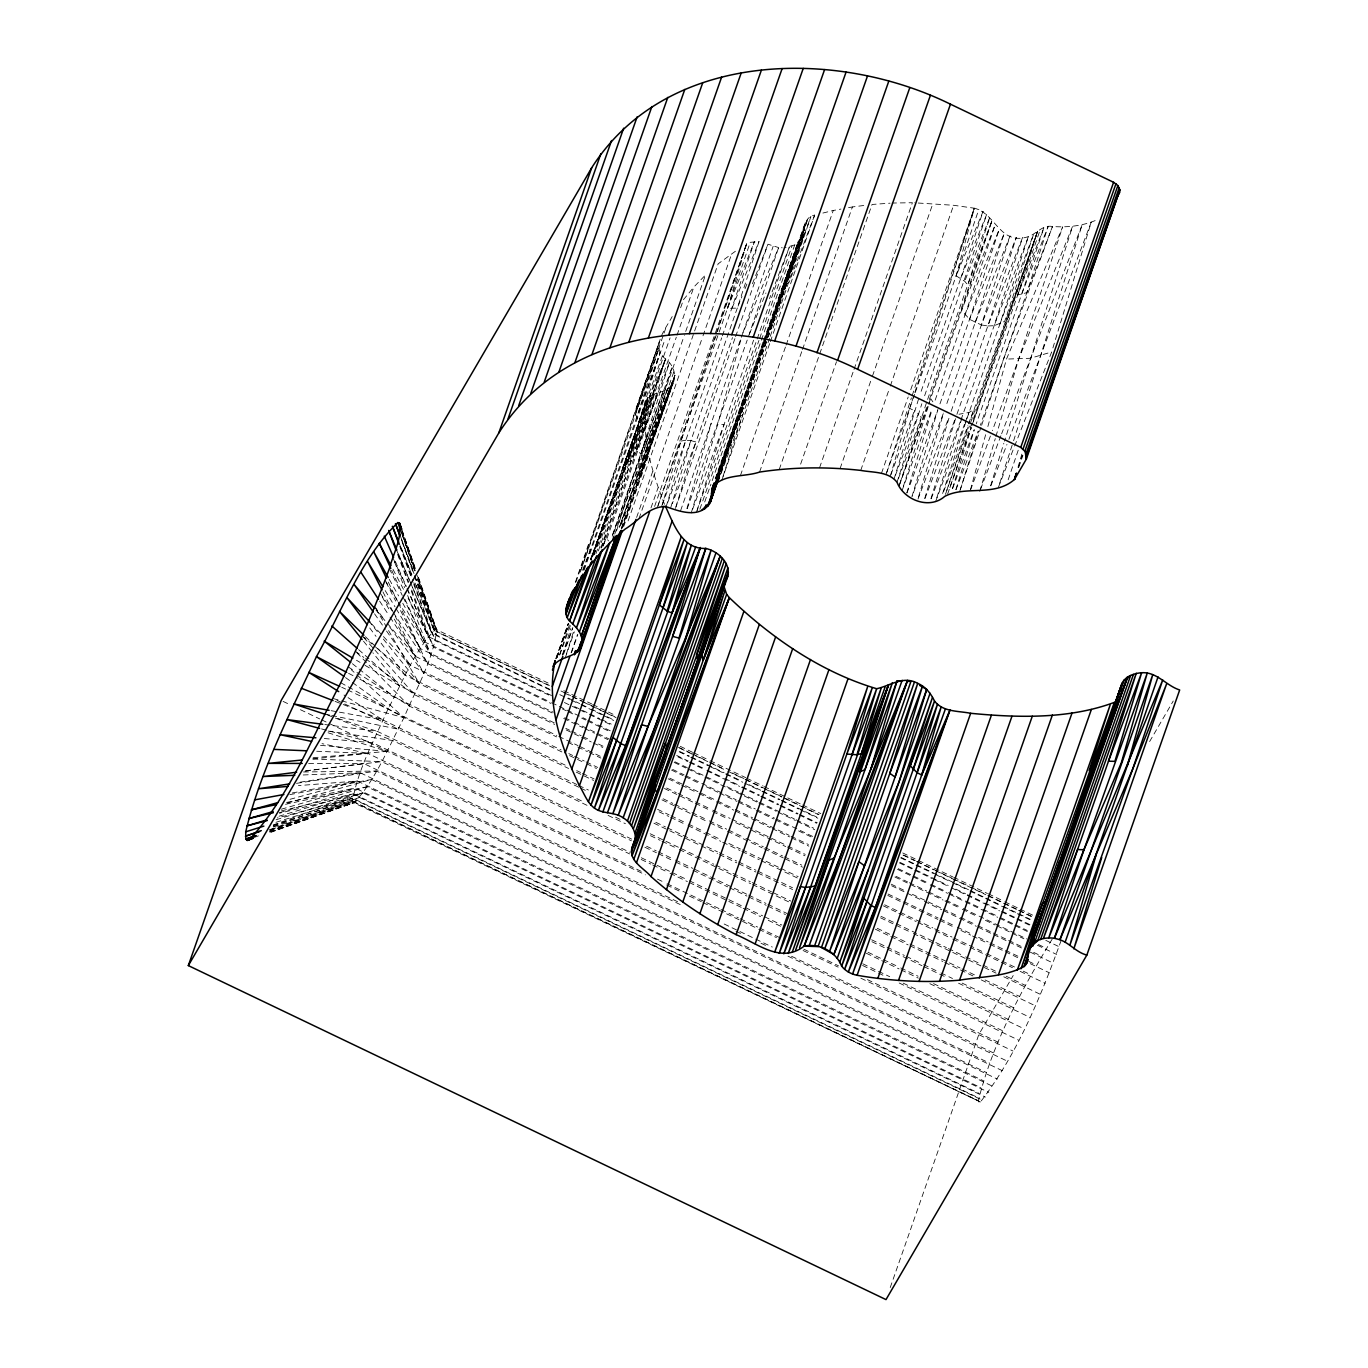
<?xml version="1.0" encoding="UTF-8"?>
<svg xmlns="http://www.w3.org/2000/svg" width="1368" height="1368" viewBox="0 0 1368 1368"><rect width="100%" height="100%" fill="white"/><g stroke="black" fill="none" stroke-linecap="round" stroke-linejoin="round"><path stroke-width="0.75" stroke-dasharray="5 3.75" d="M664.506 504.313C651.818 471.379 639.557 433.348 647.731 398.344C654.571 390.53 668.336 393.779 673.141 383.211C676.784 374.387 673.159 364.555 665.566 358.98C649.988 347.284 665.754 328.85 672.184 316.572M770.338 341.624L814.661 215.084C803.512 217.136 804.76 228.901 803.119 237.194L768.32 336.716M1061.192 940.363C1040.757 996.725 1017.211 1054.369 980.446 1101.975L353.218 802.503L352.534 801.118C358.057 768.354 375.14 738.583 388.29 708.367C403.064 681.76 413.888 650.843 435.674 629.229L549.286 683.607M979.026 1102.129L978.359 1100.727C992.604 1042.638 1022.306 988.483 1053.172 937.49M575.877 582.272L659.376 341.624L580.152 572.183M418.488 577.518L436.734 629.844C433.04 660.881 415.821 689.079 403.988 717.704C388.803 746.398 376.645 778.118 354.637 802.366L270.95 832.291M718.627 478.509L804.316 233.124L772.544 324.661L804.367 228.798L781.333 291.059L807.821 218.914L717.14 479.758M915.329 392.325L956.129 275.823L974.307 208.192C995.87 213.288 1000.042 246.206 1028.394 236.596C1036.739 233.757 1042.587 224.523 1052.488 226.489C1067.912 227.652 1083.815 225.874 1097.974 219.376M691.216 513L717.687 424.439L741.097 338.785M970.391 489.949L985.627 434.733M987.867 426.559L1006.489 359.083L1062.662 226.866L1018.579 359.374L992.381 430.629M686.924 508.605L711.274 423.071M890.277 476.457L909.703 408.382L974.307 208.192L953.599 205.285L914.44 202.789M1017.997 467.326L1022.734 451.132M979.762 491.386L995.288 438.581M995.887 436.546L1018.579 359.374L1072.615 226.267L1004.454 441.231M661.616 506.622L681.042 441.026L746.518 243.949L750.228 242.324L759.001 241.572L737.301 308.057L690.891 440.616L666.883 504.741M666.165 506.69L685.813 440.291L721.688 337.862M658.094 505.425L727.451 308.467L746.518 243.949L743.251 246.069M894.022 479.108L919.279 396.652M918.492 496.943L943.595 413.102M670.747 507.596L690.891 440.616L695.919 441.984L732.496 337.554M616.506 531.058L631.965 479.98L667.174 389.521L673.689 380.578L621.636 529.211M924.717 498.431L949.204 417.377M906.83 492.89L932.138 409.562M1052.898 347.917L1091.236 222.146L1007.72 442.497M930.941 498.687L955.668 418.351M955.89 489.641L974.324 429.86M897.032 482.271L921.827 403.765M952.453 488.41L971.314 427.517L949.717 488.205M640.771 454.125L669.38 362.606L636.975 449.456L640.771 454.125L672.269 366.675L643.148 459.221L619.242 527.518M903.29 486.615L929.402 402.619M973.435 421.498L1017.741 294.958L1037.594 231.243L970.374 419.822M959.652 491.608L978.496 431.279M990.603 485.76L1003.838 443.266M697.064 510.401L724.065 424.525L753.597 340.17M636.975 449.456L665.566 358.98L638.89 421.823L635.368 413.82L658.538 345.078L635.573 409.801M936.841 497.644L961.909 418.146M566.438 653.955L574.03 630.032M562.385 654.947L570.832 628.493M956.899 414.333L987.85 325.977L1016.339 237.365L981.386 324.951L950.435 413.324M583.366 570.199L636.513 417.907L658.778 348.754L635.368 413.82M927.607 399.439L967.706 284.954L991.988 220.693L961.601 310.245L969.553 319.325L981.386 324.951L1010.097 235.912L975.162 322.694L945.613 407.048M960.969 419.976L994.143 325.687L1022.563 237.587L987.85 325.977L981.386 324.951M718.029 481.741L739.096 416.915L742.824 414.692L769.551 338.375M927.795 406.535L899.135 485.811L926.905 401.44M975.162 322.694L1004.232 233.347L969.553 319.325L939.32 405.697M942.637 493.489L966.304 420.609M966.954 418.574L999.871 324.131L1028.394 236.596L994.143 325.687L987.85 325.977M559.563 654.862L569.413 624.697M999.717 483.212L1012.953 442.753M1013.62 440.735L1082.174 224.677L1001.632 433.776M1018.425 467.326L1022.392 455.202M604.058 543.814L606.041 537.829L608.572 540.941M924.631 395.745L986.858 213.989L960.781 278.149L919.98 394.634M969.553 319.325L999.05 229.807L964.953 315.102L934.002 403.474M886.019 474.491L911.43 397.832M912.097 395.814L974.307 208.192L908.899 394.976M960.319 489.59L980.959 427.295M981.625 425.294L1003.599 358.963L1052.488 226.489L1026.804 292.684L980.377 425.243M715.635 482.032L736.394 419.959L739.096 416.915L717.106 478.099M960.781 278.149L983.113 211.339L956.129 275.823L964.731 281.261L967.706 284.954L989.868 217.17L964.731 281.261M964.953 315.102L994.895 225.498L961.601 310.245L928.513 404.552M946.776 490.325L969.69 421.84M1021.981 293.316L1044.04 227.362L1017.741 294.958L1026.804 292.684L1048.11 226.524L1021.981 293.316L976.256 423.858M722.389 335.844L754.469 241.52L727.451 308.467L737.301 308.057L741.952 296.48M595.935 553.749L650.433 395.779L591.968 558.4M657.375 507.442L746.518 243.949L653.682 509.067M764.182 342.701L718.491 478.048M764.866 340.683L797.493 243.795L803.119 237.194L794.722 244.923L784.069 247.899M718.474 478.424L800.793 240.802M971.998 425.499L1037.594 231.243L970.083 424.063M556.913 657.495L568.387 623.757M748.621 336.066L778.614 247.574L782.24 247.779M1008.165 479.792L1018.356 449.833M716.918 479.706L763.737 342.599M764.438 340.581L797.493 243.795L794.722 244.923L710.334 485.948M956.129 275.823L978.855 209.372M591.079 558.418L665.566 358.98L598.038 551.8M667.174 389.521L619.362 527.62L674.886 375.379L613.001 534.58M640.754 473.807L670.645 386.682L636.958 477.415L640.754 473.807L673.141 383.211L623.209 525.808M947.631 494.07L1037.594 231.243M575.347 582.272L589.146 542.361M625.039 464.009L647.731 398.344L622.902 467.377L625.039 464.009L632.443 459.614L658.025 392.821L605.973 541.454M727.451 308.467L750.228 242.324M718.388 478.219L742.585 408.126L717.311 477.945M1017.741 294.958L1040.467 228.969M717.157 477.842L804.367 228.798L715.567 479.056L805.632 221.804L781.333 291.059M580.34 572.098L663.343 335.109M664.044 333.091L666.165 327.072M584.17 570.165L665.053 339.196M555.87 658.726L568.233 623.449M622.902 467.377L645.251 404.945L590.668 559.734L645.97 401.457M556.639 658.025L568.592 623.876M591.096 559.597L645.251 404.945L590.685 559.905M594.122 554.775L670.081 337.862M680.631 307.749L682.752 301.712M563.548 654.331L572.696 628.22M600.826 547.867L645.132 421.344M601.51 547.987L653.921 393.898L628.288 461.358M603.151 546.106L676.305 337.212M677.006 335.211L693.884 287.006L705.461 275.036L684.359 335.28M565.172 657.94L574.321 631.828M571.106 652.793L577.433 634.718M612.642 534.478L646.363 437.897M571.465 652.707L577.809 634.632M612.265 536.205L662.916 391.607M614.728 534.119L683.658 337.298M643.148 459.221L674.133 370.984M621.431 528.014L674.886 375.379L620.183 527.809M621.517 528.612L674.27 377.978M623.603 526.834L648.928 454.535M628.1 520.917L718.132 263.836L736.736 250.293M636.633 517.395L652.81 471.19M638.993 518.575L702.297 337.81M702.998 335.81L731.829 253.456M650.98 507.904L658.025 487.812M734.907 338.614L675.125 509.341L695.919 441.984L672.269 503.629M735.608 336.613L767.961 244.222L778.614 247.574L742.208 334.698L680.324 511.444M742.927 332.698L773.159 246.326M687.215 508.674L747.219 340.085M696.432 512.401L789.268 247.283L769.483 298.634M699.852 509.204L758.932 340.478M759.633 338.477L791.986 246.086M704.708 502.005L709.616 487.949M715.207 478.783L763.019 342.205M763.737 340.204L797.493 243.795L769.996 329.004L803.119 237.194M741.593 413.033L767.619 338.717M770.252 336.357L810.882 216.623L785.523 284.356L782.821 287.417M769.637 343.624L721.808 480.202L742.824 414.692L718.764 479.775M740.413 475.602L785.437 347.062M786.138 345.061L833.266 210.484L840.927 209.065M759.582 472.063L801.768 351.542M802.486 349.541L852.418 206.944L866.149 205.2M779.196 469.566L872.049 204.448L890.055 203.182M800.622 464.145L836.498 361.716M819.535 467.822L853.307 371.429M854.008 369.411L912.388 202.72L892.056 203.045M840.072 468.574L871.724 378.201M872.425 376.183L932.925 203.456M860.746 470.404L889.593 388.067M890.294 386.05L953.599 205.285M881.471 473.311L908.198 396.976M886.738 472.49L914.628 394.326M899.135 485.811L926.563 407.476M929.385 399.439L991.988 220.693M945.459 494.361L969.365 426.064M1018.681 467.411L1022.905 455.356M890.226 1287.544L978.838 1034.482L1013.209 975.521M555.955 658.521L568.011 624.304M556.981 657.546L568.849 624.099M715.909 478.219L804.367 228.798M662.403 355.902L638.89 421.823L660.094 352.431L636.513 417.907M559.734 654.981L570.439 625.433M662.334 504.672L685.813 440.291L690.891 440.616M593.746 555.015L665.566 358.98M891.013 474.457L914.354 410.708L909.703 408.382M902.042 490.616L931.813 409.408M952.624 488.564L974.119 429.791M943.612 491.574L967.86 425.722M968.595 423.721L973.742 409.767L968.937 412.503L959.002 414.248M970.545 490.018L991.663 432.613M692.687 509.067L724.065 424.525L717.687 424.439M895.493 475.141L918.304 413.82L914.354 410.708M906.95 492.942L937.884 409.682L911.994 496.447L943.458 413.05M562.556 655.084L572.816 627.553M935.558 501.714L964.474 424.405M965.227 422.421L968.937 412.503M898.502 478.355L921.28 417.514L918.304 413.82M999.871 324.131L1033.507 234.441L1004.693 321.394L994.143 325.687M931.198 498.773L960.216 421.942M814.661 215.084L789.25 282.133L785.523 284.356M918.014 499.046L948.93 417.308M924.973 498.55L955.411 418.266M956.01 489.676L978.171 431.108M980.514 489.402L1000.88 435.759M582.546 570.285L590.087 550.466L588.958 546.379M602.997 545.661L606.041 537.829M990.86 485.862L1006.951 444.463M752.434 283.74L767.961 244.222M998.384 487.264L1013.842 448.037M1014.611 446.088L1051.667 351.969L1030.309 358.279L1006.489 359.083M590.89 558.332L592.464 554.382L590.087 550.466M745.03 288.768L747.356 282.988M749.408 334.1L765.943 292.957M732.239 307.732L759.001 241.572M1149.616 741.559L1173.231 701.014M683.453 299.712L693.884 287.006M273.207 824.938L363.016 792.807L988.842 1092.416M269.205 829.846L359.579 797.459L985.387 1097.068M253.713 837.575L259.663 835.438M269.564 831.898L356.757 800.673L982.583 1100.282M270.009 830.496L352.534 801.118L978.359 1100.727M273.19 826.375L352.619 798.194L978.445 1097.82M270.967 831.949L354.637 802.366L980.446 1101.975M269.889 831.949L354.637 802.366L269.701 830.974M271.086 829.504L356.757 800.673M273.703 826.956L352.534 801.118M273.275 825.4L359.579 797.459M275.977 822.305L352.619 798.194L277.328 817.927M276.079 819.774L363.016 792.807L279.448 813.225M279.004 816.234L353.44 793.816L979.266 1093.425M279.431 812.712L367.017 786.771L992.843 1086.38M281.381 809.189L355.013 788.053L980.839 1087.663M287.4 803.101L371.515 779.469L997.34 1079.078M289.982 799.322L357.287 780.991L983.113 1080.6M822.92 213.049L833.266 210.484M281.517 810.814L353.44 793.816M285.536 804.316L367.017 786.771M286.511 802.452L355.013 788.053M848.587 207.645L852.418 206.944M289.777 794.62L371.515 779.469M292.273 792.961L357.287 780.991L298.429 785.608M300.019 782.222L360.229 772.766L986.054 1072.375M681.042 441.026L685.813 440.291M296.531 783.351L376.439 771.039L1002.248 1070.648M305.064 771.107L363.803 763.532L989.611 1063.141M305.748 770.8L381.672 761.634L682.068 905.445M312.81 758.932L367.906 753.443L677.929 901.871M313.118 757.718L387.144 751.391L327.67 732.667M303.217 774.972L360.229 772.766M303.525 771.979L376.439 771.039M308.621 763.429L363.803 763.532M312.947 759.018L381.672 761.634M316.709 751.237L367.906 753.443L322.01 743.645M324.301 738.532L372.506 742.687L642.088 871.758M320.505 745.338L387.144 751.391M324.849 724.544L377.483 731.452L629.742 852.23M328.183 731.076L392.753 740.533L629.605 853.923M331.142 710.676L337.349 711.788M339.418 712.164L382.784 719.944L633.11 839.798M325.481 714.216L329.654 715.071M331.74 715.498L398.413 729.229L631.4 840.79M333.193 698.569L403.988 717.704L588.839 806.197M321.583 728.922L372.506 742.687M337.725 718.388L377.483 731.452M335.075 701.374L382.784 719.944L344.018 695.029M327.465 714.985L333.399 717.311M335.382 718.08L392.753 740.533M341.761 687.3L345.625 689.062M347.575 689.934L584.7 802.4M337.024 700.365L342.769 703.084M344.702 703.973L398.413 729.229M563.821 690.686L591.643 703.887M592.703 704.52L615.805 715.584M680.221 746.295L692.824 752.451M693.713 752.759L708.231 759.839M710.163 760.745L745.697 777.64M746.74 778.272L763.036 785.95M764.079 786.566L800.656 804.076M802.589 805L820.8 813.601M902.726 852.948L952.778 876.905M953.667 877.213L987.44 893.509M988.329 893.8L1003.736 901.17M1004.779 901.803L1018.254 908.249M1020.186 909.173L1033.661 915.637M415.12 583.11L433.895 630.152L549.44 685.454M560.983 690.994L570.61 695.594M572.542 696.517L601.424 710.351M603.356 711.274L614.899 716.798M678.442 747.219L690.002 752.759M691.934 753.683L707.324 761.053M709.257 761.976L724.664 769.346M732.359 773.04L743.918 778.563M745.851 779.486L799.767 805.307M801.682 806.231L819.022 814.524M903.752 855.086L915.295 860.626M917.227 861.532L951.889 878.136M953.804 879.06L969.211 886.43M971.143 887.353L986.55 894.723M988.465 895.647L1017.347 909.481M1019.28 910.404L1032.755 916.851M417.975 578.425L437.025 631.999L548.705 685.471M564.112 692.841L581.451 701.151M583.366 702.075L616.113 717.738M679.657 748.159L725.861 770.287M727.793 771.21L743.2 778.58M745.115 779.504L762.455 787.797M764.37 788.72L781.709 797.014M783.625 797.937L818.286 814.541M903.017 855.103L914.576 860.626M916.492 861.549L933.831 869.86M935.746 870.766L985.815 894.74M987.747 895.664L1016.629 909.498M1018.561 910.421L1032.036 916.868M412.52 587.419L431.416 632.597L550.808 689.763M568.13 698.056L579.69 703.579M581.622 704.503L589.317 708.196M591.25 709.12L614.352 720.184M679.828 751.528L689.455 756.128M691.37 757.051L724.117 772.732M726.032 773.655L741.439 781.025M749.151 784.719L760.693 790.242M762.626 791.166L779.948 799.459M781.88 800.383L816.542 816.97M901.273 857.548L914.747 863.995M916.663 864.918L968.664 889.798M970.596 890.722L984.071 897.186M985.986 898.109L1001.393 905.479M1003.325 906.403L1016.8 912.849M1018.732 913.773L1030.275 919.313M550.175 690.053L436.563 635.658L414.966 582.204M559.803 694.67L569.43 699.27M571.362 700.194L579.057 703.887M580.99 704.811L602.176 714.951M604.092 715.857L613.719 720.474M679.195 751.819L688.822 756.436M690.755 757.359L708.077 765.653M710.009 766.576L742.739 782.24M744.671 783.163L760.078 790.533M761.993 791.456L779.332 799.75M781.248 800.673L798.587 808.984M800.502 809.89L817.842 818.201M900.64 857.839L914.115 864.285M916.047 865.209L933.369 873.502M935.302 874.426L950.709 881.813M952.624 882.719L968.031 890.106M969.963 891.03L1031.575 920.527M551.526 695.543L428.287 636.548L406.724 595.49M574.628 706.606L588.12 713.053M590.035 713.976L599.663 718.593M601.595 719.517L611.222 724.117M676.698 755.461L688.241 761.001M690.173 761.925L705.58 769.295M707.495 770.218L722.903 777.588M724.835 778.512L740.242 785.882M742.157 786.805L759.496 795.099M761.412 796.022L778.751 804.333M780.666 805.239L798.006 813.55M799.921 814.473L817.26 822.766M900.058 862.404L948.195 885.455M955.907 889.132L965.534 893.749M967.45 894.672L982.857 902.042M984.789 902.965L1000.196 910.336M1002.111 911.259L1015.603 917.723M1017.518 918.646L1030.993 925.093M396.788 550.603L435.366 640.754L550.911 696.073M564.385 702.519L577.86 708.966M579.793 709.889L587.488 713.583M589.42 714.506L612.522 725.57M677.998 756.914L687.625 761.514M689.54 762.438L704.947 769.808M706.88 770.731L739.609 786.412M741.541 787.335L758.864 795.629M760.796 796.552L778.118 804.846M780.051 805.769L797.39 814.063M799.305 814.986L816.645 823.279M899.443 862.917L912.918 869.381M914.85 870.304L932.172 878.598M934.105 879.521L949.512 886.891M951.427 887.815L999.563 910.866M1001.496 911.789L1014.97 918.236M1016.903 919.159L1030.378 925.606M402.756 603.254L424.559 641.9L549.731 701.818M551.646 702.742L557.426 705.512M559.358 706.435L565.121 709.205M567.053 710.112L586.308 719.346M588.24 720.252L595.935 723.946M597.867 724.869L611.342 731.316M674.886 761.754L719.175 782.941M726.87 786.634L738.429 792.175M740.362 793.081L757.684 801.391M759.616 802.315L794.278 818.902M796.193 819.825L813.533 828.119M898.263 868.68L911.738 875.144M913.653 876.067L929.06 883.437M930.992 884.361L946.4 891.731M948.315 892.654L963.722 900.024M965.654 900.948L981.061 908.318M982.976 909.241L998.384 916.628M1000.316 917.552L1013.791 923.999M1015.723 924.922L1027.265 930.445M407.065 589.027L433.451 647.184L550.911 703.409M562.453 708.949L566.318 710.796M568.233 711.719L574.013 714.472M581.708 718.166L585.572 720.013M587.488 720.936L610.607 732M674.15 762.421L685.693 767.944M687.625 768.867L703.032 776.237M704.947 777.161L756.949 802.058M758.864 802.982L776.203 811.275M778.118 812.199L795.458 820.492M797.39 821.416L814.712 829.709M897.511 869.364L910.985 875.811M912.918 876.734L928.325 884.104M930.24 885.028L947.579 893.321M949.512 894.245L997.648 917.295M999.563 918.219L1013.055 924.665M1014.97 925.589L1028.445 932.053M1045.785 940.346L1059.26 946.793M396.139 608.674L420.301 648.586L553.168 712.181M564.71 717.721L572.423 721.415M574.338 722.338L608.999 738.925M672.543 769.346L684.103 774.869M686.035 775.793L736.087 799.767M738.019 800.69L755.358 808.984M757.274 809.907L774.613 818.201M776.528 819.124L813.122 836.652M895.92 876.29L907.48 881.813M909.395 882.736L926.735 891.03M928.65 891.953L944.057 899.34M945.989 900.247L961.396 907.634M963.311 908.557L1026.855 938.978M1038.415 944.501L1046.11 948.195M552.142 712.916L430.834 654.844L398.464 602.108M563.701 718.456L582.956 727.673M584.871 728.597L594.499 733.197M596.431 734.12L607.99 739.66M671.534 770.081L683.077 775.605M685.009 776.528L698.484 782.975M706.196 786.668L717.738 792.209M719.671 793.115L736.993 801.426M738.925 802.349L754.332 809.719M756.247 810.643L773.587 818.936M775.502 819.859L790.909 827.23M798.621 830.923L812.096 837.37M894.894 877.008L943.031 900.058M944.963 900.982L960.37 908.352M962.285 909.275L977.692 916.663M985.405 920.339L995.032 924.956M996.947 925.88L1010.439 932.326M1012.354 933.25L1023.914 938.773M1037.389 945.237L1056.643 954.454M554.228 722.834L415.581 656.452L386.922 622.902M565.771 728.375L569.635 730.204M571.55 731.128L581.178 735.745M583.11 736.668L590.805 740.344M598.517 744.038L604.28 746.808M669.756 778.153L715.977 800.28M717.892 801.203L733.299 808.573M735.232 809.497L752.554 817.79M754.486 818.714L789.148 835.301M791.063 836.224L808.403 844.518M891.201 884.173L904.675 890.619M912.388 894.313L941.27 908.13M943.185 909.053L958.592 916.44M960.524 917.347L975.931 924.734M977.846 925.657L991.338 932.104M993.254 933.027L1006.745 939.474M1008.661 940.397L1022.135 946.861M1033.695 952.385L1041.39 956.078M393.197 612.402L427.568 663.583L554.656 724.424M566.215 729.965L579.69 736.411M581.622 737.335L591.25 741.952M593.165 742.875L602.792 747.475M668.268 778.819L679.828 784.36M681.743 785.283L697.15 792.653M699.082 793.577L714.489 800.947M716.404 801.87L733.744 810.164M735.659 811.087L770.321 827.691M772.253 828.598L789.575 836.908M791.508 837.832L808.83 846.125M891.628 885.763L922.442 900.52M924.375 901.426L941.697 909.737M943.629 910.66L976.359 926.324M978.291 927.247L991.766 933.694M993.698 934.618L1007.173 941.081M1009.105 942.005L1022.58 948.451M1030.275 952.145L1053.394 963.192M371.498 623.791L410.486 665.395L556.827 735.471M558.76 736.394L578.014 745.611M579.946 746.535L601.116 756.675M666.592 788.019L676.219 792.619M678.152 793.543L693.559 800.913M695.474 801.836L710.881 809.223M712.813 810.147L730.136 818.44M732.068 819.364L785.984 845.168M787.9 846.091L805.239 854.384M888.037 894.022L938.106 917.996M940.021 918.92L955.428 926.29M957.361 927.213L970.835 933.677M978.548 937.354L988.175 941.971M990.09 942.894L1003.582 949.341M1005.497 950.264L1018.972 956.711M1028.599 961.328L1036.311 965.021M389.76 627.091L423.721 673.261L556.588 736.873M568.148 742.414L575.842 746.09M577.775 747.014L587.402 751.63M589.317 752.554L600.877 758.077M664.421 788.498L693.302 802.332M695.235 803.255L710.642 810.625M712.557 811.549L727.964 818.919M735.676 822.613L785.728 846.587M787.66 847.51L804.982 855.804M887.798 895.441L901.273 901.888M903.188 902.812L937.85 919.416M939.782 920.339L953.257 926.786M960.969 930.479L970.596 935.079M972.511 936.003L987.918 943.39M989.851 944.296L1003.325 950.76M1005.258 951.683L1018.732 958.13M1030.292 963.67L1049.547 972.887M377.654 648.535L405.116 675.245L561.085 749.92M568.797 753.614L572.645 755.444M574.577 756.367L584.204 760.984M586.12 761.908L597.679 767.431M663.155 798.775L672.782 803.392M674.698 804.316L690.105 811.686M692.037 812.609L707.444 819.979M709.359 820.903L726.699 829.196M728.614 830.12L744.021 837.49M745.953 838.413L763.276 846.724M765.208 847.647L782.53 855.941M784.462 856.864L801.785 865.157M884.6 904.795L932.737 927.846M934.652 928.769L951.991 937.063M953.906 937.986L967.398 944.433M969.313 945.356L984.721 952.726M986.653 953.65L1000.128 960.114M1002.06 961.037L1015.535 967.484M1023.23 971.177L1030.942 974.854M561.855 751.938L419.36 683.709L373.652 645.405M569.55 755.615L584.957 763.002M586.889 763.908L596.516 768.525M661.992 799.87L690.874 813.704M692.789 814.627L708.196 821.997M710.129 822.92L725.536 830.29M727.451 831.214L762.113 847.801M764.045 848.724L783.3 857.941M785.232 858.865L802.554 867.175M883.437 905.89L896.912 912.336M898.827 913.26L916.167 921.553M918.082 922.477L933.489 929.847M935.421 930.77L950.828 938.157M952.744 939.081L968.151 946.451M970.083 947.374L983.558 953.821M985.49 954.744L1012.44 967.655M1020.152 971.348L1045.186 983.318M565.172 765.105L399.559 685.813L361.87 663.463M576.715 770.629L580.579 772.475M582.494 773.399L594.054 778.922M657.598 809.343L669.14 814.883M671.072 815.807L686.479 823.177M688.412 824.1L703.802 831.47M705.734 832.394L721.141 839.764M728.836 843.457L740.396 848.998M742.328 849.904L778.905 867.432M780.837 868.355L798.16 876.649M880.958 916.286L894.45 922.733M896.365 923.656L946.434 947.631M948.366 948.554L963.756 955.924M965.688 956.848L981.095 964.218M983.028 965.141L996.502 971.605M1006.13 976.205L1025.384 985.422M365.512 658.675L414.555 694.722L568.609 768.474M576.304 772.168L593.644 780.461M659.102 811.805L668.73 816.422M670.662 817.346L686.069 824.716M688.001 825.639L720.731 841.303M722.663 842.226L739.985 850.52M741.918 851.443L759.24 859.754M761.172 860.677L797.749 878.188M880.547 917.825L894.039 924.272M895.955 925.195L911.362 932.583M913.294 933.506L996.092 973.144M1003.787 976.82L1040.381 994.348M359.904 679.229L393.916 696.928L576.851 784.497M578.784 785.42L588.411 790.037M655.802 822.305L665.429 826.905M667.362 827.828L717.431 851.802M719.346 852.726L736.685 861.019M738.6 861.943L755.94 870.236M757.855 871.159L792.517 887.746M877.247 928.308L890.722 934.771M892.654 935.695L908.061 943.065M909.976 943.988L960.045 967.963M961.978 968.886L975.452 975.333M985.08 979.95L1019.741 996.537M356.945 672.509L409.408 706.127L578.852 787.25M580.784 788.173L588.479 791.867M653.955 823.211L717.499 853.632M719.431 854.555L736.754 862.849M738.686 863.772L756.008 872.066M757.94 872.989L792.602 889.576M875.4 929.214L888.875 935.678M890.807 936.601L908.13 944.895M910.062 945.818L942.791 961.482M944.724 962.405L973.606 976.239M981.301 979.933L1035.217 1005.736M615.514 817.158L621.294 819.911M650.176 833.745L679.058 847.579M680.99 848.502L713.72 864.166M715.652 865.089L731.059 872.459M732.974 873.382L750.314 881.676M752.229 882.599L771.484 891.816M773.416 892.74L790.755 901.05M871.621 939.765L885.096 946.211M887.028 947.135L904.351 955.428M906.283 956.352L921.69 963.739M923.605 964.645L939.012 972.032M940.945 972.956L952.504 978.479M962.131 983.096L1014.115 1007.977M608.093 815.413L625.433 823.707M650.467 835.694L660.094 840.311M662.026 841.234L677.416 848.605M679.349 849.528L731.333 874.409M733.265 875.332L750.587 883.642M752.52 884.549L789.114 902.076M871.912 941.714L885.387 948.161M887.319 949.084L921.981 965.688M923.896 966.612L946.998 977.675M958.558 983.199L1029.813 1017.313M646.585 846.245L656.23 850.862M658.145 851.785L673.552 859.155M675.484 860.079L692.806 868.372M694.739 869.296L746.723 894.193M748.655 895.1L765.977 903.41M767.91 904.334L787.164 913.55M868.03 952.265L881.522 958.711M883.437 959.635L898.844 967.022M900.777 967.928L918.099 976.239M933.506 983.609L1008.609 1019.57M644.875 847.237L656.435 852.76M658.367 853.683L673.774 861.071M675.689 861.994L691.096 869.364M693.029 870.287L727.691 886.874M729.606 887.798L746.945 896.091M748.86 897.015L766.2 905.308M768.115 906.232L785.454 914.542M866.32 953.257L879.812 959.703M881.727 960.627L899.067 968.92M900.982 969.844L918.321 978.137M929.864 983.678L1024.222 1028.856M641.301 857.753L670.183 871.587M672.098 872.51L687.505 879.88M689.438 880.804L743.354 906.625M745.286 907.531L762.609 915.842M764.541 916.765L781.863 925.059M862.746 963.773L889.696 976.684M903.171 983.13L1003.308 1031.079M641.164 859.463L650.792 864.063M652.724 864.986L668.114 872.374M670.046 873.28L687.386 881.59M689.301 882.514L741.302 907.394M743.217 908.318L760.557 916.611M768.252 920.305L781.726 926.752M862.609 965.483L885.712 976.547M899.186 982.994L1018.579 1040.142M657.495 879.128L665.19 882.822M667.122 883.745L719.106 908.626M721.039 909.549L738.361 917.842M740.293 918.766L757.615 927.059M759.548 927.983L778.802 937.217M803.837 949.187L838.499 965.791M867.38 979.608L998.315 1042.296M283.091 701.391L290.803 705.084M300.43 709.701L319.702 718.918M321.634 719.842L645.422 874.853M666.626 885.01L682.034 892.381M689.472 896.143L701.305 901.615M702.947 902.589L757.205 928.376M758.795 929.317L776.477 937.593M803.084 950.521L838.156 967.125M860.848 978.188L1012.97 1051.017M724.151 923.999L772.287 947.049M791.542 956.266L993.732 1053.052M735.984 931.249L741.764 934.019M761.018 943.236L766.798 946.006M787.968 956.146L1007.498 1061.243M348.566 673.33L358.023 678.254M340.786 682.752L346.361 685.83M348.224 686.856L403.988 717.704L351.302 669.739M356.484 660.265L360.075 662.403M436.734 629.844L416.727 579.416M348.207 666.917L355.201 671.397M345.523 677.57L350.653 681.264M352.38 682.495L388.29 708.367M355.372 651.219L363.82 657.444M352.397 663.702L357.39 667.687M359.049 669.02L393.916 696.928M362.212 635.829L372.011 644.037M358.638 649.646L399.559 685.813L372.865 652.758M365.444 636.667L376.132 647.064M356.826 652.707L409.408 706.127M363.632 637.42L373.532 648.569M374.952 650.159L414.555 694.722M375.995 610.128L385.554 621.311M368.676 620.901L378.013 632.478M383.348 639.078L419.36 683.709L387.435 628.613M363.529 641.199L371.532 651.117M369.719 627.98L376.029 636.411M381.091 643.165L405.116 675.245M374.678 606.571L384.733 620.251M374.541 613.804L385.331 629.28M386.528 631.007L410.486 665.395M930.65 398.618L932.89 401.85M380.15 592.977L392 610.641M379.62 601.082L388.905 615.378M390.068 617.156L415.581 656.452L395.42 616.592M385.075 580.271L397.353 600.278M385.16 590.548L395.044 606.862M375.738 608.401L386.374 626.766M389.247 579.331L398.601 595.901M382.185 596.722L390.29 611.65M394.343 619.123L423.721 673.261M392.992 569.362L405.732 593.626M386.032 582.169L395.694 601.099M400.516 610.573L427.568 663.583M382.954 591.899L394.463 614.694M388.307 582.118L397.438 601.116M398.362 603.014L420.301 648.586M389.367 568.575L402.26 595.422M403.184 597.337L430.834 654.844L407.664 595.542M391.693 570.319L401.457 591.609M405.013 599.338L424.559 641.9M393.009 558.007L406.193 587.077M395.284 561.222L406.279 586.325M407.134 588.257L428.287 636.548L411.101 590.497M398.55 554.023L411.7 585.453M398.156 540.616L411.768 574.286M400.26 545.866L411.99 575.261M394.548 561.957L404.586 587.641M401.559 539.573L413.683 571.448M398.191 554.57L408.69 582.152M411.7 590.035L433.451 647.184M397.643 554.467L408.109 582.494M400.397 546.636L413.05 580.665M413.786 582.683L435.366 640.754M399.781 546.328L410.827 576.424M413.769 584.444L431.416 632.597M400.345 535.982L414.111 573.859M414.846 575.86L436.563 635.658L417.428 579.228M402.021 541.728L413.615 573.876M414.333 575.894L433.895 630.152M400.328 528.835L415.154 570.49M402.124 534.649L414.966 570.866M417.821 578.921L435.674 629.229L416.522 573.158M401.662 529.211L415.615 569.413L402.346 531.229M418.3 577.587L437.025 631.999M402.158 531.109L415.838 571.157M401.696 532.853L414.692 571.157"/><path stroke-width="1.5" d="M555.254 660.539L553.134 666.575C559.7 654.263 582.819 658.743 582.05 640.481C581.691 632.136 575.312 626.253 569.55 621.021C561.239 612.231 569.02 600.757 573.312 592.19C586.102 567.823 604.092 546.431 625.296 528.954C638.206 521.14 649.697 505.698 666.165 506.69C679.434 511.307 696.449 517.822 707.957 505.921C713.258 500.688 710.129 493.044 712.796 486.923C723.638 473.704 744.705 477.21 759.582 472.063C793.047 466.984 827.127 466.693 860.746 470.404C872.972 472.712 888.482 471.242 897.032 482.271C904.009 500.175 929.573 509.922 944.758 496.362C965.791 485.281 994.45 497.114 1014.457 479.467L1026.308 459.135L1119.913 189.861L1117.878 185.552L1113.586 182.286L950.469 104.19C836.173 47.829 666.472 50.017 591.66 167.837L281.158 700.467L188.322 965.586L886.002 1299.6L1086.842 955.086L1179.678 689.968C1166.186 685.744 1156.986 671.705 1141.63 672.731C1134.175 673.312 1125.625 676.083 1122.034 683.248L1029.198 948.366C1026.428 954.18 1029.694 961.79 1024.187 966.492C1004.864 977.043 980.924 976.564 959.549 980.172C925.366 982.994 890.876 981.13 857.103 975.281C851.101 974.101 845.458 971.006 841.662 966.15C835.951 951.512 819.346 943.065 804.162 946.126C781.231 963.859 758.624 944.125 736.155 934.652C705.529 918.851 676.767 899.46 651.014 876.546C644.123 868.338 629.28 861.498 631.742 848.57C639.694 837.9 633.452 824.049 623.158 817.79C615.805 812.592 606.469 813.669 598.432 810.386C588.137 806.06 584.888 794.415 579.416 785.728C561.29 747.663 545.764 702.947 555.186 660.693M188.322 965.586L498.807 432.955C573.637 315.136 743.337 312.947 857.633 369.309L1020.75 447.404L1026.393 452.757L1026.308 459.135L1025.042 450.671L1117.878 185.552M1120.7 690.122L1120.768 687.266L1090.005 775.724M245.71 831.812L245.847 839.097L247.061 840.414L249.027 840.14C290.221 795.389 312.537 736.035 340.786 682.752C358.399 645.32 375.277 607.477 389.367 568.575C393.18 553.869 402.209 538.513 399.439 523.089L397.832 522.576C360.434 558.965 341.863 611.581 316.453 656.623C289.982 713.634 260.501 770.406 245.71 831.812L263.87 826.118M724.578 583.452L701.442 656.195L632.067 855.838L656.777 792.79L729.349 597.662L726.647 594.345L724.202 587.026L700.997 652.109L703.203 660.231L633.811 859.463L729.349 597.662C771.039 637.676 821.039 672.235 876.666 688.72C890.26 685.847 903.239 675.211 917.706 683.35C925.589 686.668 930.89 693.542 934.515 701.032C942.911 712.164 958.472 710.83 970.664 713.292C1019.126 717.961 1071.247 719.226 1117.023 701.374L1113.689 711.377M634.94 841.474L727.776 576.373C730.922 562.829 717.909 551.201 705.768 548.431C681.862 549.423 673.62 523.807 665.378 506.126M1058.695 865.722L1124.393 679.691M655.443 780.803L631.366 852.144L655.033 788.755L654.571 784.668L631.742 848.57L725.314 582.204L702.588 646.243M1065.193 942.022L1127.386 765.447L1152.779 674.595L1059.944 939.713C1069.879 943.321 1076.291 952.385 1086.842 955.086M616.421 740.892L590.993 805.154L612.967 737.438L620.73 743.662L594.413 808.078L616.421 740.892L662.83 608.332L683.846 540.035L659.376 604.878L612.967 737.438L588.411 801.785L681.247 536.666L659.376 604.878L667.139 611.103L672.013 613.001L700.313 547.593L602.878 811.959L672.013 613.001L691.285 545.268L620.73 743.662L598.432 810.386L625.586 745.56L700.313 547.593L672.611 636.359L641.66 724.732L612.915 813.55L648.039 726.459L720.337 555.904L627.484 821.022M866.782 902.076L841.662 966.15L863.858 898.349L870.681 905.223L844.62 969.348L866.782 902.076L913.191 769.517L934.515 701.032L910.284 765.789L863.858 898.349L839.61 962.61L932.446 697.492L910.284 765.789L917.09 772.663L921.707 775.023L941.167 706.914L917.09 772.663L848.331 972.032L875.298 907.582L949.939 710.163L921.707 775.023L875.298 907.582L852.572 974.05L949.939 710.163L857.103 975.281M684.906 640.976L711.069 550.158L648.039 726.459L618.233 815.277L653.972 729.349L720.337 555.904L623.158 817.79L715.994 552.689M1101.736 857.497L1073.812 948.845L1166.665 683.726L1132.687 769.124L1096.435 853.82L1069.896 945.117L1132.687 769.124L1162.732 679.999L1054.386 938.294C1045.203 936.858 1033.9 939.679 1029.198 948.366L1037.731 940.722L1130.584 675.604L1127.728 678.152M1016.578 473.431L1014.457 479.467L1016.236 473.396M667.139 611.103L687.249 542.959L662.83 608.332M906.95 681.332L910.917 681.469L818.081 946.588L804.162 946.126L864.986 769.671L892.364 682.632L828.769 860.267L799.528 947.75L834.035 858.044L907.548 680.477L809.292 945.408L871.023 768.662L896.998 681.007L900.982 681.144M917.09 772.663L937.473 704.246L913.191 769.517M856.932 754.777L876.666 688.72L851.956 754.931L805.53 887.49L783.83 953.838L810.523 887.319L881.095 688.326L861.464 753.546L792.243 952.214L888.43 685.077L861.464 753.546L856.932 754.777L846.86 754.042L800.451 886.601L779.23 953.359L805.53 887.49L815.037 886.105L888.43 685.077L859.72 771.894L864.986 769.671L896.998 681.007M919.621 685.419L926.717 689.404L899.118 781.641L829.675 951.153L858.899 861.686L889.833 773.313L922.528 686.035L895.048 777.092L833.864 954.505L821.467 947.545L914.303 682.427M851.956 754.931L872.083 688.241L846.86 754.042L867.568 686.924L774.716 952.025L800.451 886.601L805.53 887.49M620.935 531.212L580.836 645.696L574.338 654.639L575.569 650.621M636.496 862.78L729.349 597.662L703.203 660.231L724.903 590.719L701.442 656.195M1092.177 770.475L1046.469 901.016L1042.69 903.205L1017.262 970.22L1110.098 705.101L1089.116 770.646L1092.878 768.457L1113.911 703.614L1042.69 903.205L1021.075 968.732L1045.716 903.017M1014.457 479.467L1016.441 473.396M602.091 549.816L576.526 627.724L609.837 542.497L579.433 631.794L616.575 535.589M581.075 641.797L577.792 651.801L584.204 633.88M1083.952 849.733L1077.556 849.562L1043.408 938.38L1136.244 673.261L1108.49 761.189L1114.886 761.36L1141.63 672.731L1108.49 761.189L1077.556 849.562L1048.777 937.85L1083.952 849.733L1121.315 762.797L1147.222 673.176L1083.952 849.733L1054.386 938.294L1059.944 939.713L1096.435 853.82M810.523 887.319L788.242 953.445L815.037 886.105M1093.357 768.149L1127.711 676.732L1031.54 944.792L1122.034 683.248M701.887 510.042L710.266 502.312L717.807 480.065M1045.785 903L1024.187 966.492L1027.761 956.711M1031.233 946.553L1032.618 942.518M1038.107 926.358L1040.159 920.288M1047.717 898.058L1058.011 867.739M574.748 588.069L565.942 613.873L578.767 580.186M581.349 576.116L567.258 617.549L586.957 568.199M711.394 495.832L707.957 505.921L711.497 495.849M588.308 566.489L569.55 621.021L590.805 563.018M571.909 592.241L565.702 610.196L572.97 590.258M717.704 480.219L711.48 498.243L717.773 480.407M1120.768 687.266L1090.33 775.348L1109.106 723.484M666.524 748.091L665.549 742.892L633.452 828.581L726.288 563.462L696.483 654.52L697.475 659.718L727.93 567.806L665.549 742.892L635.077 832.924L696.842 664.728L728.426 572.166L635.59 837.284L665.891 753.101M1059.773 860.831L1027.932 952.367L1057.994 867.688M1032.498 946.246L1034.704 939.765L1033.37 943.835M1127.386 765.447L1158.029 676.904M498.807 432.955L591.66 167.837M508.007 418.899L600.86 153.78M518.694 405.646L611.547 140.528M530.818 393.317L623.654 128.199M544.276 381.98L637.129 116.861M559.016 371.686L651.869 106.567M574.936 362.52L667.789 97.402M591.951 354.534L684.787 89.416M609.923 347.763L702.759 82.644M628.767 342.274L721.603 77.155M648.364 338.067L741.199 72.966M573.312 592.19L574.714 588.172M581.349 578.202L582.751 574.184M668.576 335.211L761.412 70.093M552.415 670.063L555.22 662.026M590.6 564.83L592.019 560.812M596.636 555.818L572.73 624.099L600.74 551.543M552.296 686.462L562.846 656.332M553.527 703.015L569.704 656.811M612.625 540.155L614.027 536.136M616.421 535.555L581.297 636.103L617.293 535.829M689.301 333.689L782.137 68.571M582.05 640.481L620.029 532.032M581.434 643.08L620.816 530.613M621.089 531.827L580.306 648.312L609.803 562.18L590.6 615.959M556.075 719.654L622.201 530.852M559.974 736.309L635.932 519.395M710.402 333.518L803.238 68.4M565.172 752.93L649.578 511.906M571.67 769.414L663.805 506.314M731.743 334.698L824.596 69.58M579.416 785.728L672.269 520.61M753.204 337.246L846.057 72.128M704.657 508.913L706.059 504.895M715.755 481.861L711.531 493.916L716.593 479.946M710.266 502.312L717.926 480.493M700.313 547.593L607.477 812.712L641.66 724.732L648.039 726.459M774.664 341.111L867.5 75.992M795.954 346.275L888.79 81.174M629.451 823.553L722.287 558.435M631.435 826.067L724.27 560.966M656.161 778.802L685.693 694.448M687.095 690.43L723.877 585.47L702.553 646.294M816.97 352.739L909.805 87.62M651.014 876.546L743.867 611.428M837.558 360.434L930.411 95.315M666.455 889.645L759.308 624.543M857.633 369.309L950.469 104.19M682.769 902.076L775.605 636.958M699.869 913.739L792.705 648.62M717.687 924.614L810.523 659.496M736.155 934.652L828.991 669.533M755.187 943.8L848.04 678.682M888.43 685.077L795.595 950.179L828.769 860.267L834.035 858.044M814.695 945.596L907.548 680.477L840.072 857.035L804.162 946.126M837.233 958.387L930.069 693.268M1020.75 447.404L1113.586 182.286M1023.11 448.841L1115.963 183.722M1026.393 452.757L1119.229 187.638M1027.077 454.963L1119.913 189.861M877.811 978.411L970.664 713.292M898.502 980.463L991.355 715.344M919.074 981.455L1011.927 716.336M939.457 981.352L1032.293 716.234M959.549 980.172L1052.385 715.054M979.266 977.915L1072.102 712.796M998.52 974.597L1091.373 709.479M1031.318 946.622L1032.737 942.603M1067.194 844.193L1070.716 834.155M1096.042 761.839L1098.145 755.82M1032.549 946.297L1034.653 940.312M1034.875 941.851L1127.711 676.732L1029.198 948.366M1040.586 939.56L1133.422 674.458M712.796 486.923L714.181 482.989L711.634 490.291L713.771 484.255M871.023 768.662L902.145 680.289M574.338 654.639L575.74 650.689M703.203 660.231L726.647 594.345M861.464 753.546L885.079 687.095M672.013 613.001L695.714 546.858M921.707 775.023L945.408 708.932M1092.878 768.457L1106.37 730.974M1113.484 711.24L1117.023 701.374M926.717 689.404L895.048 777.092L889.833 773.313L917.706 683.35L824.853 948.469L858.899 861.686L864.097 865.465M1113.432 711.497L1115.604 705.512M1119.896 192.033L1115.194 200.805M833.864 954.505L868.167 870.014M726.015 580.203L727.776 576.373M255.919 835.523L245.847 839.097L255.782 835.711M261.288 830.598L245.402 836.224L259.544 831.59M266.931 819.859L246.804 825.913L267.153 820.595M273.19 811.532L248.651 818.577L273.309 812.746M277.738 802.657L251.216 809.873L276.131 804.64M254.516 799.904L283.877 794.5M289.64 783.864L258.484 788.755L287.913 786.429M296.668 772.202L263.101 776.528L294.77 775.297M302.208 759.992L268.316 763.361L302.26 763.429M274.062 749.39L306.056 750.775M315.923 737.814L280.286 734.736L311.579 741.422M322.745 724.27L286.955 719.568L319.548 728.375M329.089 710.317L293.966 704.007L325.789 714.472M620.73 743.662L625.586 745.56M301.268 688.224L333.074 700.604M339.811 686.428L308.792 672.372L338.734 691.627M870.681 905.223L875.298 907.582M346.685 672.355L316.453 656.623L343.813 676.339M352.893 658.145L324.165 641.113L350.738 662.369M331.877 625.997L357.065 648.261M363.922 635.179L339.503 611.445L362.195 639.54M370.061 622.252L346.959 597.594L367.188 624.595M374.644 608.538L354.175 584.563L373.344 612.077M361.067 572.508L378.474 599.304M382.972 586.923L367.599 561.53L381.997 590.001M388.221 577.501L373.686 551.731L386.477 578.322M391.026 565.634L379.261 543.25L390.803 568.387M384.271 536.119L393.591 557.357M655.033 788.755L656.777 792.79M396.908 550.09L388.683 530.442L396.156 550.466M398.687 541.95L392.428 526.27L399.046 544.327M400.037 535.589L395.489 523.636L399.849 535.692M397.832 522.576L400.687 530.63M401.542 529.142L399.439 523.089L401.474 529.108M400.26 525.192L401.645 529.211M705.768 548.431L678.99 638.087L672.611 636.359L705.768 548.431M1027.795 959.635L1026.41 963.619L1027.813 959.669M569.362 598.688L566.54 606.742L569.344 598.705M253.063 838.259L247.061 840.414L253.046 838.293"/></g></svg>
